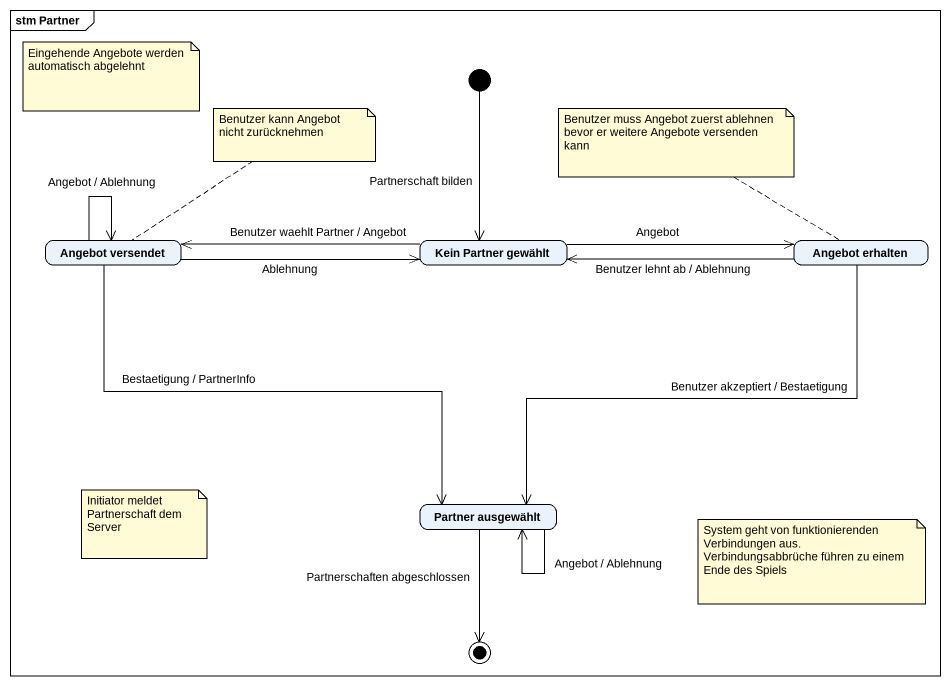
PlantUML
@startuml
mainframe stm Partner
hide empty description
state "Angebot versendet" as Angebot_versendet
state "Kein Partner gewählt" as Kein_Partner_gewählt
state "Angebot erhalten" as Angebot_erhalten
state "Partner ausgewählt" as Partner_ausgewählt
[*] --> Kein_Partner_gewählt : Partnerschaft bilden
Angebot_versendet --> Angebot_versendet : Angebot / Ablehnung
Angebot_versendet -right-> Kein_Partner_gewählt : Ablehnung
Angebot_versendet --> Partner_ausgewählt : Bestaetigung / PartnerInfo
Kein_Partner_gewählt -left-> Angebot_versendet : Benutzer waehlt Partner / Angebot
Kein_Partner_gewählt -right-> Angebot_erhalten : Angebot
Angebot_erhalten -left-> Kein_Partner_gewählt : Benutzer lehnt ab / Ablehnung
Angebot_erhalten --> Partner_ausgewählt : Benutzer akzeptiert / Bestaetigung
Partner_ausgewählt --> Partner_ausgewählt : Angebot / Ablehnung
Partner_ausgewählt --> [*] : Partnerschaften abgeschlossen
note as N1
  Eingehende Angebote werden automatisch abgelehnt
end note
note top of Angebot_versendet : Benutzer kann Angebot nicht zurücknehmen
note left of Angebot_erhalten : Benutzer muss Angebot zuerst ablehnen bevor er weitere Angebote versenden kann
note as N4
  Initiator meldet Partnerschaft dem Server
end note
note as N5
  System geht von funktionierenden Verbindungen aus. Verbindungsabbrüche führen zu einem Ende des Spiels
end note
@enduml
